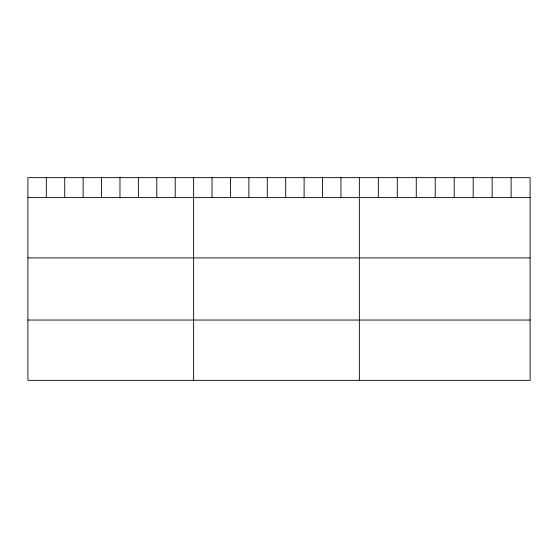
<?xml version="1.0" encoding="UTF-8"?>
<svg xmlns="http://www.w3.org/2000/svg" width="558" height="558" viewBox="0 0 558 558"><rect width="100%" height="100%" fill="white"/><g stroke="black" fill="none" stroke-linecap="round" stroke-linejoin="round"><path stroke-width="0.84" d="M530.1 197.602L530.1 380.347L27.9 380.347L27.9 177.653L530.1 177.653L530.1 197.602L27.9 197.602M27.9 257.908L530.1 257.908M27.9 320.041L530.1 320.041M511.128 177.653L511.128 197.602M492.156 177.653L492.156 197.602M473.184 177.653L473.184 197.602M454.212 177.653L454.212 197.602M435.24 177.653L435.24 197.602M416.268 177.653L416.268 197.602M397.296 177.653L397.296 197.602M378.324 177.653L378.324 197.602M359.352 177.653L359.352 380.347M340.938 177.653L340.938 197.602M322.524 177.653L322.524 197.602M304.11 177.653L304.11 197.602M285.696 177.653L285.696 197.602M267.282 177.653L267.282 197.602M248.868 177.653L248.868 197.602M230.454 177.653L230.454 197.602M212.04 177.653L212.04 197.602M193.626 177.653L193.626 380.347M175.212 177.653L175.212 197.602M156.798 177.653L156.798 197.602M138.384 177.653L138.384 197.602M119.97 177.653L119.97 197.602M101.556 177.653L101.556 197.602M83.142 177.653L83.142 197.602M64.728 177.653L64.728 197.602M46.314 177.653L46.314 197.602"/></g></svg>
